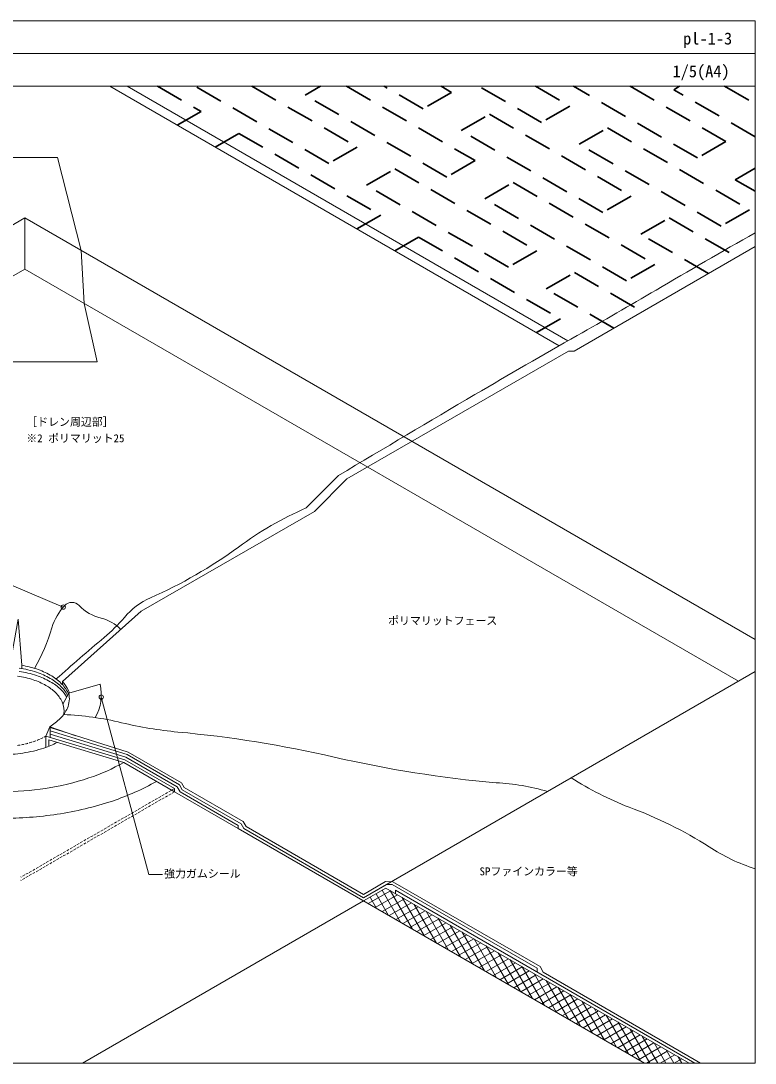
# Model space of a CAD drawing. Units: millimetres, scale not verified. Extents: x -690 to 690, y -478 to 478.
# Drawn here: x 17 to 690, y -477 to 478 of the extents above; entities that cross this region are included whole.
import ezdxf
from ezdxf.enums import TextEntityAlignment as Align

# ---------------------------------------------------------------- set-up
doc = ezdxf.new("R2010")
doc.units = ezdxf.units.MM
doc.header["$LTSCALE"] = 2
doc.linetypes.add('DASHED1', pattern=[1.8, 1.2, -0.6])
doc.linetypes.add('USER1', pattern=[19.05, 12.7, -6.35])
for name, color, linetype, lineweight in [('0-0_0', 7, 'Continuous', 18), ('0-1_WAKU', 7, 'Continuous', 18), ('0-2_KUTAI', 3, 'Continuous', 18), ('0-3_MOJI', 7, 'Continuous', 18), ('0-4_HATCH', 9, 'Continuous', 18), ('0-5_BOUSUI', 1, 'Continuous', 18), ('0-6_kanamono', 4, 'Continuous', 18), ('0-7_bousui2', 7, 'USER1', 35)]:
    doc.layers.add(name, color=color, linetype=linetype, lineweight=lineweight)
doc.styles.add('ＭＳ ゴシック', font='')
doc.styles.get('ＭＳ ゴシック').set_extended_font_data('MS Gothic')

msp = doc.modelspace()

# ---------------------------------------------------------------- linework, layer by layer
at = {"layer": '0-0_0'}
msp.add_line((-690.032, 447.576), (689.968, 447.576), dxfattribs=at)
at = {"layer": '0-1_WAKU'}
for points in [[(-690.032, -477.424), (689.968, -477.424), (689.968, 477.576), (-690.032, 477.576)], [(689.968, 417.576), (-690.032, 417.576), (-690.032, 477.576), (689.968, 477.576)]]:
    msp.add_lwpolyline(points, close=True, dxfattribs=at)
at = {"layer": '0-2_KUTAI'}
for p, q in [((216.475, -262.552), (216.475, -259.552)), ((351.713, -316.972), (331.223, -328.802))]:
    msp.add_line(p, q, dxfattribs=at)
msp.add_lwpolyline([(216.475, -262.552), (158.018, -228.802), (158.018, -225.802), (112.552, -199.552), (40.195, -177.777)], dxfattribs=at)
for centre, radius, start, end in [((2.678, -81.521), 113.021, 278.4225, 288.47645), ((11.089, -106.592), 86.577, 288.45497, 297.15824), ((0.165, -66.806), 127.945, 269.91198, 278.57049), ((22.983, -46.178), 179.174, 288.45497, 299.61063), ((5.575, 5.708), 233.903, 278.4225, 288.47645), ((29.164, -21.641), 227.288, 288.45497, 299.61063), ((0.375, 36.16), 264.788, 269.91198, 278.57049), ((7.081, 44.178), 296.713, 278.4225, 288.47645), ((0.484, 82.807), 335.893, 269.91198, 278.57049)]:
    msp.add_arc(centre, radius, start, end, dxfattribs=at)
at = {"layer": '0-3_MOJI'}
for p, q in [((-67.585, -7.243), (56.135, -59.595)), ((90.979, -142.015), (134.567, -304.688)), ((147.067, -304.688), (134.567, -304.688))]:
    msp.add_line(p, q, dxfattribs=at)
for centre in [(56.135, -59.595), (90.979, -142.015)]:
    msp.add_circle(centre, 2, dxfattribs=at)
at = {"layer": '0-4_HATCH'}
for p, q in [((335.507, -331.275), (355.998, -319.445)), ((341.857, -334.941), (362.348, -323.111)), ((354.098, -342.009), (342.66, -322.199)), ((365.096, -348.359), (348.16, -319.024)), ((376.095, -354.709), (355.604, -319.218)), ((332.101, -329.309), (331.662, -328.549)), ((343.099, -335.659), (337.161, -325.374)), ((348.207, -338.608), (368.698, -326.778)), ((354.557, -342.274), (375.048, -330.444)), ((360.907, -345.94), (381.398, -334.11)), ((387.093, -361.059), (366.603, -325.568)), ((398.092, -367.409), (377.601, -331.918)), ((367.257, -349.606), (387.748, -337.776)), ((373.607, -353.272), (394.098, -341.442)), ((409.09, -373.759), (388.6, -338.268)), ((379.957, -356.939), (400.448, -345.108)), ((386.307, -360.605), (406.798, -348.775)), ((392.657, -364.271), (413.148, -352.441)), ((420.089, -380.109), (399.598, -344.618)), ((431.087, -386.459), (410.597, -350.968)), ((399.007, -367.937), (419.498, -356.107)), ((405.357, -371.603), (425.848, -359.773)), ((442.086, -392.809), (421.595, -357.318)), ((411.707, -375.269), (432.198, -363.439)), ((418.057, -378.936), (438.548, -367.105)), ((424.407, -382.602), (444.898, -370.772)), ((453.084, -399.159), (432.594, -363.668)), ((464.083, -405.509), (443.593, -370.018)), ((430.757, -386.268), (451.248, -374.438)), ((437.107, -389.934), (457.598, -378.104)), ((443.457, -393.6), (463.948, -381.77)), ((475.081, -411.859), (454.591, -376.368)), ((449.807, -397.266), (470.298, -385.436)), ((456.157, -400.933), (476.648, -389.102)), ((486.08, -418.209), (465.59, -382.718)), ((497.078, -424.559), (476.588, -389.068)), ((462.507, -404.599), (482.998, -392.769)), ((468.857, -408.265), (489.348, -396.435)), ((475.207, -411.931), (495.698, -400.101)), ((508.077, -430.909), (487.587, -395.418)), ((481.557, -415.597), (502.048, -403.767)), ((487.907, -419.263), (508.398, -407.433)), ((519.075, -437.259), (498.585, -401.768)), ((530.074, -443.609), (509.584, -408.118)), ((494.257, -422.93), (514.748, -411.1)), ((500.607, -426.596), (521.098, -414.766)), ((506.957, -430.262), (527.448, -418.432)), ((541.073, -449.959), (520.582, -414.468)), ((513.307, -433.928), (533.798, -422.098)), ((519.657, -437.594), (540.148, -425.764)), ((526.007, -441.261), (546.498, -429.43)), ((552.071, -456.309), (531.581, -420.818)), ((563.07, -462.659), (542.579, -427.168)), ((532.357, -444.927), (552.848, -433.097)), ((538.707, -448.593), (559.198, -436.763)), ((574.068, -469.009), (553.578, -433.518)), ((545.057, -452.259), (565.548, -440.429)), ((551.407, -455.925), (571.898, -444.095)), ((557.757, -459.591), (578.248, -447.761)), ((585.067, -475.359), (564.576, -439.868)), ((593.591, -477.424), (575.575, -446.218)), ((564.107, -463.258), (584.598, -451.427)), ((570.457, -466.924), (590.948, -455.094)), ((600.924, -477.424), (586.573, -452.568)), ((576.807, -470.59), (597.298, -458.76)), ((583.157, -474.256), (603.648, -462.426)), ((590.371, -477.424), (609.998, -466.092)), ((608.256, -477.424), (597.572, -458.918)), ((615.588, -477.424), (608.57, -465.268)), ((603.071, -477.424), (616.348, -469.758)), ((615.771, -477.424), (622.698, -473.424)), ((622.921, -477.424), (619.569, -471.618)), ((628.471, -477.424), (629.048, -477.091))]:
    msp.add_line(p, q, dxfattribs=at)
at = {"layer": '0-5_BOUSUI'}
for p, q in [((510.503, 179.871), (98.786, 417.576)), ((518.446, 184.393), (114.561, 417.576)), ((-137.492, 205.486), (20.957, 296.966)), ((689.968, -89.288), (20.957, 296.966)), ((20.957, 250.066), (20.957, 296.966)), ((-117.183, 170.311), (20.957, 250.066)), ((674.806, -127.434), (20.957, 250.066)), ((278.655, 31.284), (308.389, 61.017)), ((331.223, -325.802), (689.968, -118.68)), ((55.461, -127.74), (55.461, -130.74)), ((40.195, -177.777), (43.769, -169.194)), ((67.703, -177.37), (43.769, -169.194)), ((499.791, -228.479), (521.401, -216.003)), ((162.348, -231.302), (158.018, -228.802)), ((216.475, -262.552), (588.643, -477.424)), ((360.374, -321.972), (360.374, -318.972)), ((360.374, -318.972), (634.82, -477.424)), ((73.803, -477.424), (331.223, -328.802)), ((490.278, -393.972), (490.278, -390.508))]:
    msp.add_line(p, q, dxfattribs=at)
msp.add_lwpolyline([(87.068, 165.298), (75.258, 218.715), (72.603, 267.149), (50.957, 352.369), (-9.043, 352.369), (-30.077, 267.149), (-33.345, 218.715), (-45.154, 165.298)], close=True, dxfattribs=at)
for points in [[(55.461, -127.74), (127.559, -63.445), (286.147, 28.116), (315.881, 57.85), (518.866, 175.043), (524.062, 175.043), (689.968, 270.829)], [(7.512, -111.574), (14.698, -70.653), (18.329, -112.901), (18.329, -115.901)], [(55.864, -148.44), (61.201, -138.575), (89.884, -130.209)], [(44.166, -170.017), (44.183, -173.008), (44.2, -175.998), (44.218, -178.987)], [(44.166, -170.017), (115.673, -192.354), (164.42, -220.498), (167.018, -224.998), (220.975, -256.15), (223.573, -260.65), (331.223, -322.802), (351.427, -311.137), (358.078, -311.182), (492.876, -389.008), (495.876, -394.204), (640.016, -477.424)], [(44.183, -173.008), (114.631, -194.752), (162.518, -222.4), (165.116, -226.9), (219.073, -258.052), (221.671, -262.552), (331.223, -325.802), (352.115, -313.74), (357.374, -313.776), (490.278, -390.508), (490.278, -393.972), (634.82, -477.424)], [(44.2, -175.998), (113.589, -197.151), (160.616, -224.302), (163.214, -228.802), (216.475, -259.552), (216.475, -262.552), (331.223, -328.802), (351.713, -316.972), (629.624, -477.424)]]:
    msp.add_lwpolyline(points, dxfattribs=at)
for centre, radius, start, end in [((3811.454, -5228.095), 6334, 119.52572, 120.47428), ((-1956.602, 4574.181), 5039.438, 299.52572, 300.47428), ((3743.741, -5490.594), 6527.481, 119.52572, 120.47428), ((10302.35, -16636.343), 19459.731, 120.47428, 120.90201), ((410.348, -268.507), 327.441, 113.71508, 126.28492), ((-34.832, 337.866), 424.805, 293.71508, 306.28492), ((64.111, -64.257), 9.047, 43.18873, 136.81127), ((162.554, -111.47), 65.975, 113.71508, 139.87845), ((95.167, -93.409), 51.641, 136.81127, 163.18873), ((99.931, -30.632), 40.083, 223.18873, 256.81127), ((82.546, -104.822), 36.117, 43.18873, 76.81127), ((-6.272, 30.803), 154.806, 310.12155, 319.87845), ((-133.559, -24.303), 187.296, 330.78658, 343.18873), ((1659.15, -1945.44), 2429.602, 130.12155, 131.48834), ((2.27, -203.947), 92.457, 71.50548, 79.99749), ((2.27, -206.947), 92.457, 71.50548, 81.59557), ((2.27, -209.947), 92.457, 71.50548, 81.59557), ((9.16, -183.549), 70.927, 60.37751, 71.5569), ((9.16, -186.549), 70.927, 60.37751, 71.5569), ((9.16, -189.549), 70.927, 60.37751, 71.5569), ((20.52, -163.756), 48.106, 45.95476, 60.48703), ((20.52, -166.756), 48.106, 45.95476, 60.48703), ((20.52, -169.756), 48.106, 45.95476, 60.48703), ((32.556, -151.453), 30.895, 25.17845, 46.13581), ((32.556, -154.453), 30.895, 26.77078, 46.13581), ((33.089, -148.152), 30.285, 25.09293, 42.37808), ((49.312, -139.923), 41.719, 329.96449, 13.4647), ((32.556, -157.453), 30.895, 29.9359, 46.13581), ((39.654, -143.376), 22.076, 336.44765, 12.56115), ((40.472, -144.56), 22.076, 16.1087, 24.77441), ((40.472, -147.56), 22.076, 22.37147, 24.77441), ((31.657, -139.652), 30.895, 315.08625, 336.0436), ((14.245, -121.853), 55.793, 301.94893, 314.7662), ((44.559, -436.149), 278.361, 76.48603, 87.54533), ((194.593, 188.116), 363.681, 256.48603, 264.71767), ((61.322, -1253.34), 1083.923, 77.03804, 84.71767), ((548.856, 864.816), 1089.616, 257.03804, 264.94012), ((690.549, 51.393), 316.404, 237.68353, 248.47074), ((443.878, -416.775), 196.422, 73.46173, 87.40974), ((445.016, -597.026), 377.001, 57.45838, 69.92259), ((746.749, -126.945), 181.59, 236.98529, 251.77882)]:
    msp.add_arc(centre, radius, start, end, dxfattribs=at)
at = {"layer": '0-6_kanamono'}
for p, q in [((112.552, -199.552), (158.018, -225.802)), ((158.018, -225.802), (158.018, -228.802))]:
    msp.add_line(p, q, dxfattribs=at)
at = {"layer": '0-6_kanamono', "linetype": 'DASHED1'}
for p, q in [((158.018, -225.802), (17.289, -307.052)), ((158.018, -228.802), (17.289, -310.052))]:
    msp.add_line(p, q, dxfattribs=at)
at = {"layer": '0-6_kanamono'}
for points in [[(158.018, -225.802), (112.552, -199.552), (40.195, -177.777), (40.195, -188.124)], [(158.018, -228.802), (111.514, -201.953), (42.793, -181.272), (42.793, -187.149)]]:
    msp.add_lwpolyline(points, dxfattribs=at)
for centre, radius, start, end in [((2.061, -205.922), 84.051, 71.50548, 81.59557), ((8.324, -187.379), 64.479, 60.37751, 71.5569), ((18.652, -169.385), 43.733, 45.95476, 60.48703), ((29.593, -158.2), 28.086, 25.17845, 46.13581), ((36.789, -154.661), 20.069, 0.31103, 24.77441), ((36.858, -154.458), 20, 349.94813, 359.73157)]:
    msp.add_arc(centre, radius, start, end, dxfattribs=at)
at = {"layer": '0-6_kanamono', "linetype": 'DASHED1'}
for centre, radius, start, end in [((8.268, -121.6), 64.616, 288.45497, 299.61063), ((1.99, -102.888), 84.353, 278.4225, 288.47645)]:
    msp.add_arc(centre, radius, start, end, dxfattribs=at)
at = {"layer": '0-7_bousui2'}
msp.add_line((662.037, 417.576), (689.968, 401.45), dxfattribs=at)
for points in [[(142.422, 417.576), (182.426, 394.48), (160.608, 381.883)], [(229.024, 417.576), (325.32, 361.98), (299.339, 346.98), (177.063, 417.576)], [(315.627, 417.576), (433.573, 349.48), (407.593, 334.48), (277.689, 409.48), (291.713, 417.576)], [(402.229, 417.576), (411.923, 411.98), (385.942, 396.98), (350.268, 417.576)], [(488.832, 417.576), (520.176, 399.48), (494.195, 384.48), (436.87, 417.576)], [(575.434, 417.576), (663.07, 366.98), (637.089, 351.98), (523.473, 417.576)], [(689.968, 371.45), (615.439, 414.48), (620.802, 417.576)], [(195.249, 361.883), (217.067, 374.48), (346.971, 299.48), (325.153, 286.883)], [(689.968, 321.45), (671.73, 331.98), (689.968, 342.51)], [(647.205, 246.14), (585.128, 281.98), (611.109, 296.98), (673.185, 261.14)], [(359.794, 266.883), (381.612, 279.48), (511.516, 204.48), (489.698, 191.883)], [(560.602, 196.14), (498.525, 231.98), (524.506, 246.98), (586.583, 211.14)]]:
    msp.add_lwpolyline(points, dxfattribs=at)
for points in [[(420.583, 376.98), (446.564, 391.98), (576.468, 316.98), (550.487, 301.98)], [(528.836, 364.48), (554.817, 379.48), (684.721, 304.48), (658.74, 289.48)], [(333.98, 326.98), (359.961, 341.98), (489.865, 266.98), (463.884, 251.98)], [(442.234, 314.48), (468.214, 329.48), (598.118, 254.48), (572.137, 239.48)]]:
    msp.add_lwpolyline(points, close=True, dxfattribs=at)

# ---------------------------------------------------------------- texts
at = {"layer": '0-1_WAKU', "style": 'ＭＳ ゴシック'}
for s, p in [('pl-1-3', (623.991, 452.576)), ('1/5(A4)', (614.245, 422.576))]:
    msp.add_text(s, height=11, dxfattribs=at).set_placement(p, align=Align.BOTTOM_LEFT)
at = {"layer": '0-3_MOJI', "style": 'ＭＳ ゴシック'}
for s, p in [('［ドレン周辺部］', (22.265, 104.248)), ('※2 ポリマリット25', (22.265, 89.248)), ('ポリマリットフェース', (353.743, -77.868)), ('強力ガムシール', (148.567, -309.688)), ('SPファインカラー等', (437.487, -307.572))]:
    msp.add_text(s, height=7.331, dxfattribs=at).set_placement(p, align=Align.BOTTOM_LEFT)

doc.saveas('drawing.dxf')
